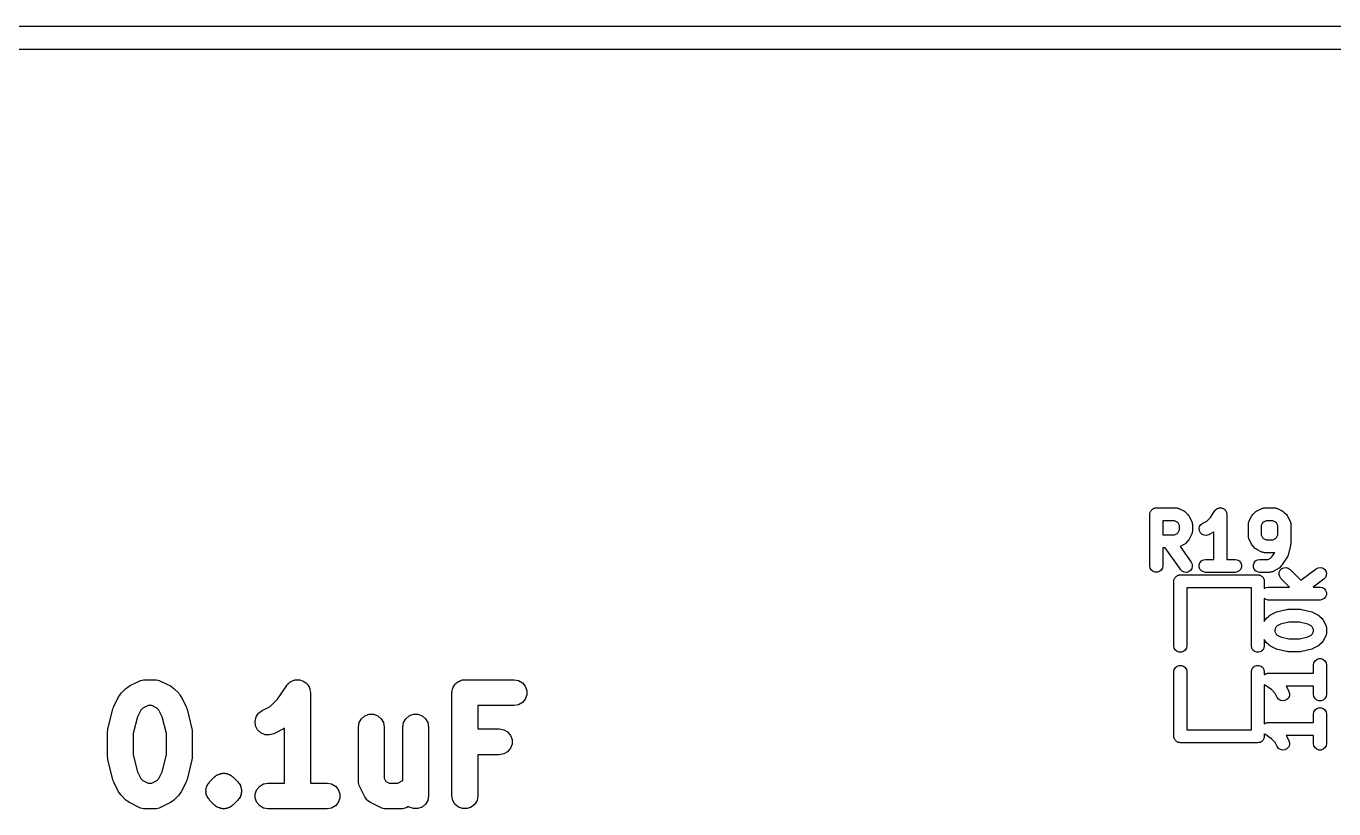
# Model space of a CAD drawing. Extents: x 51 to 137, y -158 to -25.
# Drawn here: x 74.89 to 87.74, y -32.98 to -25.29 of the extents above; entities that cross this region are included whole.
import ezdxf

# ---------------------------------------------------------------- set-up
doc = ezdxf.new("R2010")
doc.units = 0
doc.header["$MEASUREMENT"] = 0
doc.layers.add('BLACK', color=7, linetype='CONTINUOUS')

msp = doc.modelspace()

# ---------------------------------------------------------------- linework, layer by layer
at = {"layer": 'Black'}
for p, q in [((53.5813, -25.2857), (133.619, -25.2857)), ((133.609, -25.5143), (53.5863, -25.5143)), ((85.9336, -30.085), (85.9346, -30.0795)), ((85.9346, -30.074), (85.9365, -30.0688)), ((85.9346, -30.0795), (85.9346, -30.074)), ((85.9365, -30.0688), (85.9375, -30.0633)), ((85.9375, -30.0633), (85.9402, -30.0585)), ((85.9402, -30.0585), (85.9421, -30.0533)), ((85.9421, -30.0533), (85.9457, -30.049)), ((85.9457, -30.049), (85.9485, -30.0442)), ((85.9485, -30.0442), (85.9528, -30.0406)), ((85.9528, -30.0406), (85.9563, -30.0364)), ((85.9563, -30.0364), (85.9611, -30.0336)), ((85.9611, -30.0336), (85.9654, -30.03)), ((85.9654, -30.03), (85.9706, -30.0281)), ((85.9706, -30.0281), (85.9754, -30.0253)), ((85.9754, -30.0253), (85.9809, -30.0244)), ((85.9809, -30.0244), (85.9861, -30.0225)), ((85.9861, -30.0225), (85.9917, -30.0225)), ((85.9917, -30.0225), (85.9971, -30.0215)), ((85.9971, -30.0215), (86.1907, -30.0215)), ((86.1907, -30.0215), (86.1943, -30.0221)), ((86.1943, -30.0221), (86.1979, -30.0219)), ((86.1979, -30.0219), (86.2051, -30.024)), ((86.2051, -30.024), (86.2124, -30.0253)), ((86.2124, -30.0253), (86.2156, -30.0272)), ((86.2156, -30.0272), (86.2191, -30.0282)), ((86.2191, -30.0282), (86.2674, -30.0524)), ((86.2674, -30.0524), (86.2756, -30.0585)), ((86.2756, -30.0585), (86.2839, -30.0643)), ((86.2839, -30.0643), (86.3081, -30.0885)), ((86.5284, -30.1171), (86.5733, -30.0498)), ((86.5733, -30.0498), (86.5757, -30.0472)), ((86.5757, -30.0472), (86.5775, -30.0442)), ((86.5775, -30.0442), (86.5833, -30.0393)), ((86.5833, -30.0393), (86.5885, -30.0338)), ((86.5885, -30.0338), (86.5916, -30.0323)), ((86.5916, -30.0323), (86.5943, -30.03)), ((86.5943, -30.03), (86.6015, -30.0274)), ((86.6015, -30.0274), (86.6083, -30.0241)), ((86.6083, -30.0241), (86.6118, -30.0237)), ((86.6118, -30.0237), (86.6151, -30.0225)), ((86.6151, -30.0225), (86.6226, -30.0225)), ((86.6226, -30.0225), (86.6302, -30.0216)), ((86.6302, -30.0216), (86.6336, -30.0225)), ((86.6336, -30.0225), (86.6371, -30.0225)), ((86.6371, -30.0225), (86.6442, -30.0251)), ((86.6442, -30.0251), (86.6516, -30.0269)), ((86.6516, -30.0269), (86.6545, -30.0288)), ((86.6545, -30.0288), (86.6578, -30.03)), ((86.6578, -30.03), (86.6636, -30.0349)), ((86.6636, -30.0349), (86.67, -30.0391)), ((86.67, -30.0391), (86.672, -30.0419)), ((86.672, -30.0419), (86.6747, -30.0442)), ((86.6747, -30.0442), (86.6785, -30.0508)), ((86.6785, -30.0508), (86.683, -30.0569)), ((86.683, -30.0569), (86.684, -30.0602)), ((86.684, -30.0602), (86.6858, -30.0633)), ((86.6858, -30.0633), (86.6871, -30.0707)), ((86.6871, -30.0707), (86.6892, -30.078)), ((86.6892, -30.078), (86.689, -30.0815)), ((86.9441, -30.0885), (86.9682, -30.0643)), ((86.9682, -30.0643), (86.9766, -30.0585)), ((86.9766, -30.0585), (86.9847, -30.0524)), ((86.9847, -30.0524), (87.0331, -30.0282)), ((87.0331, -30.0282), (87.0366, -30.0272)), ((87.0366, -30.0272), (87.0398, -30.0253)), ((87.0398, -30.0253), (87.0471, -30.024)), ((87.0471, -30.024), (87.0543, -30.0219)), ((87.0543, -30.0219), (87.0579, -30.0221)), ((87.0579, -30.0221), (87.0615, -30.0215)), ((87.0615, -30.0215), (87.1583, -30.0215)), ((87.1583, -30.0215), (87.1619, -30.0221)), ((87.1619, -30.0221), (87.1655, -30.0219)), ((87.1655, -30.0219), (87.1727, -30.024)), ((87.1727, -30.024), (87.18, -30.0253)), ((87.18, -30.0253), (87.1832, -30.0272)), ((87.1832, -30.0272), (87.1867, -30.0282)), ((87.1867, -30.0282), (87.2351, -30.0524)), ((87.2351, -30.0524), (87.2432, -30.0585)), ((87.2432, -30.0585), (87.2516, -30.0643)), ((87.2516, -30.0643), (87.2758, -30.0885)), ((85.9336, -30.593), (85.9336, -30.085)), ((86.0606, -30.1485), (86.0606, -30.2876)), ((86.1757, -30.1485), (86.0606, -30.1485)), ((86.2014, -30.1614), (86.1757, -30.1485)), ((86.2111, -30.171), (86.2014, -30.1614)), ((86.2239, -30.1968), (86.2111, -30.171)), ((86.2239, -30.2394), (86.2239, -30.1968)), ((86.3081, -30.0885), (86.314, -30.0968)), ((86.314, -30.0968), (86.32, -30.105)), ((86.32, -30.105), (86.3442, -30.1534)), ((86.3442, -30.1534), (86.3453, -30.1569)), ((86.3453, -30.1569), (86.3471, -30.1601)), ((86.3471, -30.1601), (86.3484, -30.1674)), ((86.3484, -30.1674), (86.3505, -30.1745)), ((86.3505, -30.1745), (86.3503, -30.1782)), ((86.3503, -30.1782), (86.3509, -30.1818)), ((86.3509, -30.1818), (86.3509, -30.2543)), ((86.4176, -30.2263), (86.4227, -30.2049)), ((86.4227, -30.2049), (86.4348, -30.1865)), ((86.4348, -30.1865), (86.4526, -30.1734)), ((86.4526, -30.1734), (86.4917, -30.1538)), ((86.4917, -30.1538), (86.5284, -30.1171)), ((86.689, -30.0815), (86.6896, -30.085)), ((86.6896, -30.085), (86.6896, -30.5295)), ((86.9013, -30.1818), (86.9019, -30.1782)), ((86.9013, -30.3027), (86.9013, -30.1818)), ((86.9017, -30.1745), (86.9038, -30.1674)), ((86.9019, -30.1782), (86.9017, -30.1745)), ((86.9038, -30.1674), (86.9051, -30.1601)), ((86.9051, -30.1601), (86.9069, -30.1569)), ((86.9069, -30.1569), (86.908, -30.1534)), ((86.908, -30.1534), (86.9322, -30.105)), ((86.9322, -30.105), (86.9382, -30.0968)), ((86.9382, -30.0968), (86.9441, -30.0885)), ((87.0411, -30.171), (87.0283, -30.1968)), ((87.0283, -30.1968), (87.0283, -30.2877)), ((87.0508, -30.1614), (87.0411, -30.171)), ((87.0765, -30.1485), (87.0508, -30.1614)), ((87.1433, -30.1485), (87.0765, -30.1485)), ((87.1691, -30.1614), (87.1433, -30.1485)), ((87.1787, -30.171), (87.1691, -30.1614)), ((87.1915, -30.1968), (87.1787, -30.171)), ((87.1915, -30.2877), (87.1915, -30.1968)), ((87.2758, -30.0885), (87.2816, -30.0968)), ((87.2816, -30.0968), (87.2877, -30.105)), ((87.2877, -30.105), (87.3118, -30.1534)), ((87.3118, -30.1534), (87.3129, -30.1569)), ((87.3129, -30.1569), (87.3147, -30.1601)), ((87.3147, -30.1601), (87.316, -30.1674)), ((87.316, -30.1674), (87.3181, -30.1745)), ((87.3181, -30.1745), (87.3179, -30.1782)), ((87.3179, -30.1782), (87.3185, -30.1818)), ((87.3185, -30.1818), (87.3185, -30.3753)), ((86.0606, -30.2876), (86.1757, -30.2876)), ((86.1757, -30.2876), (86.2014, -30.2747)), ((86.2014, -30.2747), (86.2111, -30.2651)), ((86.2111, -30.2651), (86.2239, -30.2394)), ((86.32, -30.3311), (86.314, -30.3393)), ((86.3442, -30.2827), (86.32, -30.3311)), ((86.3453, -30.2792), (86.3442, -30.2827)), ((86.3471, -30.2761), (86.3453, -30.2792)), ((86.3484, -30.2687), (86.3471, -30.2761)), ((86.3505, -30.2616), (86.3484, -30.2687)), ((86.3509, -30.2543), (86.3503, -30.2579)), ((86.3503, -30.2579), (86.3505, -30.2616)), ((86.4201, -30.2483), (86.4176, -30.2263)), ((86.4299, -30.268), (86.4201, -30.2483)), ((86.446, -30.2831), (86.4299, -30.268)), ((86.4662, -30.2919), (86.446, -30.2831)), ((86.4882, -30.2932), (86.4662, -30.2919)), ((86.5093, -30.2869), (86.4882, -30.2932)), ((86.5577, -30.2628), (86.5093, -30.2869)), ((86.5626, -30.2591), (86.5577, -30.2628)), ((86.5626, -30.5295), (86.5626, -30.2591)), ((86.9019, -30.3063), (86.9013, -30.3027)), ((86.9017, -30.31), (86.9019, -30.3063)), ((86.9038, -30.3171), (86.9017, -30.31)), ((86.9051, -30.3244), (86.9038, -30.3171)), ((86.9069, -30.3276), (86.9051, -30.3244)), ((86.908, -30.3311), (86.9069, -30.3276)), ((86.9322, -30.3795), (86.908, -30.3311)), ((87.0283, -30.2877), (87.0411, -30.3135)), ((87.0411, -30.3135), (87.0508, -30.3231)), ((87.0508, -30.3231), (87.0765, -30.336)), ((87.0765, -30.336), (87.1433, -30.336)), ((87.1433, -30.336), (87.1691, -30.3231)), ((87.1691, -30.3231), (87.1787, -30.3135)), ((87.1787, -30.3135), (87.1915, -30.2877)), ((86.0606, -30.4146), (86.0606, -30.593)), ((86.085, -30.4146), (86.0606, -30.4146)), ((86.2239, -30.613), (86.085, -30.4146)), ((86.2674, -30.3837), (86.2311, -30.4019)), ((86.2311, -30.4019), (86.3394, -30.5566)), ((86.2756, -30.3776), (86.2674, -30.3837)), ((86.2839, -30.3718), (86.2756, -30.3776)), ((86.3081, -30.3476), (86.2839, -30.3718)), ((86.314, -30.3393), (86.3081, -30.3476)), ((86.9382, -30.3877), (86.9322, -30.3795)), ((86.9441, -30.396), (86.9382, -30.3877)), ((86.9682, -30.4202), (86.9441, -30.396)), ((86.9766, -30.426), (86.9682, -30.4202)), ((86.9847, -30.4321), (86.9766, -30.426)), ((87.0331, -30.4563), (86.9847, -30.4321)), ((87.0366, -30.4573), (87.0331, -30.4563)), ((87.0398, -30.4592), (87.0366, -30.4573)), ((87.0471, -30.4604), (87.0398, -30.4592)), ((87.0543, -30.4626), (87.0471, -30.4604)), ((87.0579, -30.4623), (87.0543, -30.4626)), ((87.0615, -30.463), (87.0579, -30.4623)), ((87.1583, -30.463), (87.0615, -30.463)), ((87.1331, -30.5042), (87.1609, -30.4625)), ((87.1609, -30.4625), (87.1583, -30.463)), ((87.3167, -30.3907), (87.2925, -30.4875)), ((87.3172, -30.3829), (87.3167, -30.3907)), ((87.3185, -30.3753), (87.3172, -30.3829)), ((85.9375, -30.6147), (85.9336, -30.593)), ((86.0606, -30.593), (86.0568, -30.6147)), ((86.3394, -30.5566), (86.3488, -30.5766)), ((86.3488, -30.5766), (86.3507, -30.5986)), ((86.4184, -30.582), (86.426, -30.5613)), ((86.4184, -30.604), (86.4184, -30.582)), ((86.426, -30.5613), (86.4401, -30.5444)), ((86.4401, -30.5444), (86.4592, -30.5333)), ((86.4592, -30.5333), (86.481, -30.5295)), ((86.481, -30.5295), (86.5626, -30.5295)), ((86.6896, -30.5295), (86.7712, -30.5295)), ((86.7712, -30.5295), (86.793, -30.5333)), ((86.793, -30.5333), (86.8121, -30.5444)), ((86.8121, -30.5444), (86.8262, -30.5613)), ((86.8262, -30.5613), (86.8338, -30.582)), ((86.8338, -30.582), (86.8338, -30.604)), ((86.9506, -30.582), (86.9581, -30.5613)), ((86.9506, -30.604), (86.9506, -30.582)), ((86.9581, -30.5613), (86.9723, -30.5444)), ((86.9723, -30.5444), (86.9914, -30.5333)), ((86.9914, -30.5333), (87.0131, -30.5295)), ((87.0131, -30.5295), (87.0949, -30.5295)), ((87.0949, -30.5295), (87.1207, -30.5166)), ((87.1207, -30.5166), (87.1331, -30.5042)), ((87.2274, -30.5895), (87.2032, -30.6137)), ((87.231, -30.5844), (87.2274, -30.5895)), ((87.2353, -30.5799), (87.231, -30.5844)), ((87.2837, -30.5073), (87.2353, -30.5799)), ((87.2881, -30.4973), (87.2837, -30.5073)), ((87.2925, -30.4875), (87.2881, -30.4973)), ((85.9485, -30.6338), (85.9375, -30.6147)), ((85.9654, -30.648), (85.9485, -30.6338)), ((85.9861, -30.6555), (85.9654, -30.648)), ((86.0082, -30.6555), (85.9861, -30.6555)), ((86.0289, -30.648), (86.0082, -30.6555)), ((86.0458, -30.6338), (86.0289, -30.648)), ((86.0568, -30.6147), (86.0458, -30.6338)), ((86.1724, -30.7279), (86.1733, -30.7225)), ((86.1733, -30.7225), (86.1761, -30.7177)), ((86.1761, -30.7177), (86.178, -30.7124)), ((86.178, -30.7124), (86.1816, -30.7082)), ((86.1816, -30.7082), (86.1844, -30.7034)), ((86.1844, -30.7034), (86.1886, -30.6998)), ((86.1886, -30.6998), (86.1922, -30.6956)), ((86.1922, -30.6956), (86.197, -30.6928)), ((86.197, -30.6928), (86.2013, -30.6892)), ((86.2013, -30.6892), (86.2065, -30.6873)), ((86.2065, -30.6873), (86.2113, -30.6845)), ((86.2113, -30.6845), (86.2167, -30.6836)), ((86.2167, -30.6836), (86.222, -30.6817)), ((86.222, -30.6817), (86.2275, -30.6817)), ((86.2354, -30.6294), (86.2239, -30.613)), ((86.2275, -30.6817), (86.233, -30.6807)), ((86.233, -30.6807), (86.995, -30.6807)), ((86.251, -30.645), (86.2354, -30.6294)), ((86.271, -30.6543), (86.251, -30.645)), ((86.293, -30.6563), (86.271, -30.6543)), ((86.3143, -30.6506), (86.293, -30.6563)), ((86.3323, -30.6379), (86.3143, -30.6506)), ((86.345, -30.6199), (86.3323, -30.6379)), ((86.3507, -30.5986), (86.345, -30.6199)), ((86.426, -30.6248), (86.4184, -30.604)), ((86.4401, -30.6417), (86.426, -30.6248)), ((86.4592, -30.6527), (86.4401, -30.6417)), ((86.481, -30.6565), (86.4592, -30.6527)), ((86.7712, -30.6565), (86.481, -30.6565)), ((86.793, -30.6527), (86.7712, -30.6565)), ((86.8121, -30.6417), (86.793, -30.6527)), ((86.8262, -30.6248), (86.8121, -30.6417)), ((86.8338, -30.604), (86.8262, -30.6248)), ((86.9581, -30.6248), (86.9506, -30.604)), ((86.9723, -30.6417), (86.9581, -30.6248)), ((86.9914, -30.6527), (86.9723, -30.6417)), ((87.0131, -30.6565), (86.9914, -30.6527)), ((86.995, -30.6807), (87.0005, -30.6817)), ((87.0005, -30.6817), (87.006, -30.6817)), ((87.006, -30.6817), (87.0112, -30.6836)), ((87.0112, -30.6836), (87.0167, -30.6845)), ((87.1099, -30.6565), (87.0131, -30.6565)), ((87.0167, -30.6845), (87.0215, -30.6873)), ((87.0215, -30.6873), (87.0267, -30.6892)), ((87.0267, -30.6892), (87.031, -30.6928)), ((87.031, -30.6928), (87.0358, -30.6956)), ((87.0358, -30.6956), (87.0394, -30.6998)), ((87.0394, -30.6998), (87.0436, -30.7034)), ((87.0436, -30.7034), (87.0464, -30.7082)), ((87.0464, -30.7082), (87.05, -30.7124)), ((87.05, -30.7124), (87.0519, -30.7177)), ((87.0519, -30.7177), (87.0547, -30.7225)), ((87.0547, -30.7225), (87.0556, -30.7279)), ((87.1135, -30.6559), (87.1099, -30.6565)), ((87.1172, -30.6561), (87.1135, -30.6559)), ((87.1243, -30.654), (87.1172, -30.6561)), ((87.1316, -30.6527), (87.1243, -30.654)), ((87.1348, -30.6508), (87.1316, -30.6527)), ((87.1383, -30.6498), (87.1348, -30.6508)), ((87.1867, -30.6256), (87.1383, -30.6498)), ((87.1915, -30.622), (87.1867, -30.6256)), ((87.1949, -30.6195), (87.1915, -30.622)), ((87.2032, -30.6137), (87.1949, -30.6195)), ((87.2039, -30.6772), (87.2058, -30.6552)), ((87.2096, -30.6985), (87.2039, -30.6772)), ((87.2058, -30.6552), (87.2151, -30.6352)), ((87.2222, -30.7165), (87.2096, -30.6985)), ((87.2151, -30.6352), (87.2307, -30.6196)), ((87.3074, -30.8017), (87.2222, -30.7165)), ((87.2307, -30.6196), (87.2507, -30.6103)), ((87.2507, -30.6103), (87.2727, -30.6084)), ((87.2727, -30.6084), (87.294, -30.6141)), ((87.294, -30.6141), (87.312, -30.6267)), ((87.312, -30.6267), (87.4182, -30.7329)), ((87.4182, -30.7329), (87.5677, -30.6208)), ((87.6439, -30.7224), (87.5383, -30.8017)), ((87.5677, -30.6208), (87.5874, -30.6109)), ((87.5874, -30.6109), (87.6093, -30.6082)), ((87.6093, -30.6082), (87.6308, -30.6132)), ((87.6308, -30.6132), (87.6492, -30.6253)), ((87.659, -30.7063), (87.6439, -30.7224)), ((87.6492, -30.6253), (87.6625, -30.6429)), ((87.6676, -30.6861), (87.659, -30.7063)), ((87.6625, -30.6429), (87.6689, -30.664)), ((87.6689, -30.664), (87.6676, -30.6861)), ((86.1695, -30.7442), (86.1705, -30.7387)), ((86.1695, -31.3792), (86.1695, -30.7442)), ((86.1705, -30.7332), (86.1724, -30.7279)), ((86.1705, -30.7387), (86.1705, -30.7332)), ((86.9315, -30.8077), (86.2965, -30.8077)), ((86.2965, -30.8077), (86.2965, -31.3792)), ((86.9315, -31.3792), (86.9315, -30.8077)), ((87.0556, -30.7279), (87.0575, -30.7332)), ((87.0575, -30.7332), (87.0575, -30.7387)), ((87.0575, -30.7387), (87.0585, -30.7442)), ((87.0585, -30.7442), (87.0585, -30.8156)), ((87.0585, -30.8156), (87.0761, -30.8055)), ((87.0761, -30.8055), (87.0978, -30.8017)), ((87.0978, -30.8017), (87.3074, -30.8017)), ((87.5383, -30.8017), (87.6058, -30.8017)), ((87.6058, -30.8017), (87.6275, -30.8055)), ((87.6275, -30.8055), (87.6466, -30.8165)), ((87.6466, -30.8165), (87.6608, -30.8334)), ((87.6608, -30.8334), (87.6683, -30.8541)), ((87.0761, -30.9248), (87.0585, -30.9147)), ((87.0585, -30.9147), (87.0585, -31.1404)), ((87.0978, -30.9287), (87.0761, -30.9248)), ((87.6058, -30.9287), (87.0978, -30.9287)), ((87.6275, -30.9248), (87.6058, -30.9287)), ((87.6466, -30.9138), (87.6275, -30.9248)), ((87.6608, -30.8969), (87.6466, -30.9138)), ((87.6683, -30.8762), (87.6608, -30.8969)), ((87.6683, -30.8541), (87.6683, -30.8762)), ((87.0771, -31.1105), (87.1013, -31.0863)), ((87.1013, -31.0863), (87.1096, -31.0805)), ((87.1096, -31.0805), (87.1178, -31.0745)), ((87.1178, -31.0745), (87.1662, -31.0503)), ((87.1662, -31.0503), (87.1728, -31.0483)), ((87.1728, -31.0483), (87.1792, -31.0455)), ((87.1792, -31.0455), (87.2759, -31.0213)), ((87.2759, -31.0213), (87.2837, -31.0207)), ((87.2837, -31.0207), (87.2913, -31.0194)), ((87.2913, -31.0194), (87.4123, -31.0194)), ((87.4123, -31.0194), (87.4199, -31.0207)), ((87.4199, -31.0207), (87.4277, -31.0213)), ((87.4277, -31.0213), (87.5244, -31.0455)), ((87.5244, -31.0455), (87.5308, -31.0483)), ((87.5308, -31.0483), (87.5374, -31.0503)), ((87.5374, -31.0503), (87.5858, -31.0744)), ((87.5858, -31.0744), (87.594, -31.0805)), ((87.594, -31.0805), (87.6023, -31.0863)), ((87.6023, -31.0863), (87.6265, -31.1105)), ((87.0585, -31.1404), (87.0652, -31.127)), ((87.0652, -31.127), (87.0713, -31.1189)), ((87.0713, -31.1189), (87.0771, -31.1105)), ((87.1742, -31.1931), (87.1613, -31.2188)), ((87.1613, -31.2188), (87.1613, -31.2372)), ((87.1613, -31.2372), (87.1742, -31.263)), ((87.1838, -31.1834), (87.1742, -31.1931)), ((87.2167, -31.167), (87.1838, -31.1834)), ((87.2991, -31.1464), (87.2167, -31.167)), ((87.4045, -31.1464), (87.2991, -31.1464)), ((87.4869, -31.167), (87.4045, -31.1464)), ((87.5198, -31.1834), (87.4869, -31.167)), ((87.5294, -31.1931), (87.5198, -31.1834)), ((87.5423, -31.2188), (87.5294, -31.1931)), ((87.5294, -31.263), (87.5423, -31.2372)), ((87.5423, -31.2372), (87.5423, -31.2188)), ((87.6265, -31.1105), (87.6324, -31.1189)), ((87.6324, -31.1189), (87.6384, -31.127)), ((87.6384, -31.127), (87.6626, -31.1754)), ((87.6626, -31.1754), (87.6636, -31.1789)), ((87.6636, -31.1789), (87.6655, -31.1821)), ((87.6655, -31.1821), (87.6668, -31.1894)), ((87.6668, -31.1894), (87.6689, -31.1966)), ((87.6689, -31.1966), (87.6687, -31.2002)), ((87.6687, -31.2002), (87.6693, -31.2038)), ((87.6693, -31.2038), (87.6693, -31.2522)), ((87.0652, -31.329), (87.0585, -31.3156)), ((87.0585, -31.3156), (87.0585, -31.3792)), ((87.0713, -31.3372), (87.0652, -31.329)), ((87.0771, -31.3455), (87.0713, -31.3372)), ((87.1013, -31.3697), (87.0771, -31.3455)), ((87.1742, -31.263), (87.1838, -31.2726)), ((87.1838, -31.2726), (87.2167, -31.289)), ((87.2167, -31.289), (87.2991, -31.3097)), ((87.2991, -31.3097), (87.4045, -31.3097)), ((87.4045, -31.3097), (87.4869, -31.289)), ((87.4869, -31.289), (87.5198, -31.2726)), ((87.5198, -31.2726), (87.5294, -31.263)), ((87.6265, -31.3455), (87.6023, -31.3697)), ((87.6323, -31.3372), (87.6265, -31.3455)), ((87.6384, -31.329), (87.6323, -31.3372)), ((87.6626, -31.2806), (87.6384, -31.329)), ((87.6636, -31.2771), (87.6626, -31.2806)), ((87.6655, -31.2739), (87.6636, -31.2771)), ((87.6668, -31.2666), (87.6655, -31.2739)), ((87.6689, -31.2595), (87.6668, -31.2666)), ((87.6693, -31.2522), (87.6687, -31.2558)), ((87.6687, -31.2558), (87.6689, -31.2595)), ((86.1733, -31.4009), (86.1695, -31.3792)), ((86.1844, -31.42), (86.1733, -31.4009)), ((86.2013, -31.4342), (86.1844, -31.42)), ((86.222, -31.4417), (86.2013, -31.4342)), ((86.244, -31.4417), (86.222, -31.4417)), ((86.2647, -31.4342), (86.244, -31.4417)), ((86.2816, -31.42), (86.2647, -31.4342)), ((86.2927, -31.4009), (86.2816, -31.42)), ((86.2965, -31.3792), (86.2927, -31.4009)), ((86.9353, -31.4009), (86.9315, -31.3792)), ((86.9464, -31.42), (86.9353, -31.4009)), ((86.9633, -31.4342), (86.9464, -31.42)), ((86.984, -31.4417), (86.9633, -31.4342)), ((87.006, -31.4417), (86.984, -31.4417)), ((87.0267, -31.4342), (87.006, -31.4417)), ((87.0436, -31.42), (87.0267, -31.4342)), ((87.0547, -31.4009), (87.0436, -31.42)), ((87.0585, -31.3792), (87.0547, -31.4009)), ((87.1096, -31.3755), (87.1013, -31.3697)), ((87.1178, -31.3816), (87.1096, -31.3755)), ((87.1662, -31.4058), (87.1178, -31.3816)), ((87.1728, -31.4077), (87.1662, -31.4058)), ((87.1792, -31.4106), (87.1728, -31.4077)), ((87.2759, -31.4348), (87.1792, -31.4106)), ((87.2837, -31.4353), (87.2759, -31.4348)), ((87.2913, -31.4367), (87.2837, -31.4353)), ((87.4123, -31.4367), (87.2913, -31.4367)), ((87.4199, -31.4353), (87.4123, -31.4367)), ((87.4277, -31.4348), (87.4199, -31.4353)), ((87.5244, -31.4106), (87.4277, -31.4348)), ((87.5308, -31.4077), (87.5244, -31.4106)), ((87.5374, -31.4058), (87.5308, -31.4077)), ((87.5423, -31.4033), (87.5374, -31.4058)), ((87.5858, -31.3816), (87.5423, -31.4033)), ((87.594, -31.3755), (87.5858, -31.3816)), ((87.6023, -31.3697), (87.594, -31.3755)), ((86.1695, -31.6332), (86.1733, -31.6115)), ((86.1733, -31.6115), (86.1844, -31.5924)), ((86.1844, -31.5924), (86.2013, -31.5782)), ((86.2013, -31.5782), (86.222, -31.5707)), ((86.222, -31.5707), (86.244, -31.5707)), ((86.244, -31.5707), (86.2647, -31.5782)), ((86.2647, -31.5782), (86.2816, -31.5924)), ((86.2816, -31.5924), (86.2927, -31.6115)), ((86.2927, -31.6115), (86.2965, -31.6332)), ((86.9315, -31.6332), (86.9353, -31.6115)), ((86.9353, -31.6115), (86.9464, -31.5924)), ((86.9464, -31.5924), (86.9633, -31.5782)), ((86.9633, -31.5782), (86.984, -31.5707)), ((86.984, -31.5707), (87.006, -31.5707)), ((87.006, -31.5707), (87.0267, -31.5782)), ((87.0267, -31.5782), (87.0436, -31.5924)), ((87.0436, -31.5924), (87.0547, -31.6115)), ((87.0547, -31.6115), (87.0585, -31.6332)), ((87.5423, -31.5667), (87.5461, -31.545)), ((87.5423, -31.6483), (87.5423, -31.5667)), ((87.5461, -31.545), (87.5572, -31.5259)), ((87.5572, -31.5259), (87.5741, -31.5117)), ((87.5741, -31.5117), (87.5948, -31.5041)), ((87.5948, -31.5041), (87.6168, -31.5041)), ((87.6168, -31.5041), (87.6376, -31.5117)), ((87.6376, -31.5117), (87.6545, -31.5259)), ((87.6545, -31.5259), (87.6655, -31.545)), ((87.6655, -31.545), (87.6693, -31.5667)), ((87.6693, -31.5667), (87.6693, -31.857)), ((75.9013, -31.7736), (75.9981, -31.7252)), ((75.9981, -31.7252), (76.0051, -31.7231)), ((76.0051, -31.7231), (76.0114, -31.7195)), ((76.0114, -31.7195), (76.0261, -31.7169)), ((76.0261, -31.7169), (76.0403, -31.7127)), ((76.0403, -31.7127), (76.0476, -31.7131)), ((76.0476, -31.7131), (76.0549, -31.7118)), ((76.0549, -31.7118), (76.1516, -31.7118)), ((76.1516, -31.7118), (76.1588, -31.7131)), ((76.1588, -31.7131), (76.1661, -31.7127)), ((76.1661, -31.7127), (76.1804, -31.7169)), ((76.1804, -31.7169), (76.1951, -31.7195)), ((76.1951, -31.7195), (76.2014, -31.7231)), ((76.2014, -31.7231), (76.2084, -31.7252)), ((76.2084, -31.7252), (76.3052, -31.7736)), ((77.4574, -31.7572), (77.469, -31.7474)), ((77.469, -31.7474), (77.4795, -31.7365)), ((77.4795, -31.7365), (77.4858, -31.7334)), ((77.4858, -31.7334), (77.4912, -31.7288)), ((77.4912, -31.7288), (77.5054, -31.7236)), ((77.5054, -31.7236), (77.519, -31.7169)), ((77.519, -31.7169), (77.526, -31.7162)), ((77.526, -31.7162), (77.5326, -31.7137)), ((77.5326, -31.7137), (77.5478, -31.7137)), ((77.5478, -31.7137), (77.5628, -31.7121)), ((77.5628, -31.7121), (77.5697, -31.7137)), ((77.5697, -31.7137), (77.5767, -31.7137)), ((77.5767, -31.7137), (77.591, -31.7189)), ((77.591, -31.7189), (77.6057, -31.7225)), ((77.6057, -31.7225), (77.6116, -31.7264)), ((77.6116, -31.7264), (77.6182, -31.7288)), ((77.6182, -31.7288), (77.6298, -31.7386)), ((77.6298, -31.7386), (77.6424, -31.747)), ((77.6424, -31.747), (77.6466, -31.7527)), ((79.1023, -31.7572), (79.1108, -31.75)), ((79.1108, -31.75), (79.118, -31.7415)), ((79.118, -31.7415), (79.1276, -31.736)), ((79.1276, -31.736), (79.1361, -31.7288)), ((79.1361, -31.7288), (79.1466, -31.725)), ((79.1466, -31.725), (79.1562, -31.7195)), ((79.1562, -31.7195), (79.1671, -31.7175)), ((79.1671, -31.7175), (79.1776, -31.7137)), ((79.1776, -31.7137), (79.1887, -31.7137)), ((79.1887, -31.7137), (79.1996, -31.7118)), ((79.1996, -31.7118), (79.6834, -31.7118)), ((79.6834, -31.7118), (79.7269, -31.7195)), ((79.7269, -31.7195), (79.7651, -31.7415)), ((79.7651, -31.7415), (79.7934, -31.7753)), ((86.1695, -32.2682), (86.1695, -31.6332)), ((86.2965, -31.6332), (86.2965, -32.2047)), ((86.9315, -32.2047), (86.9315, -31.6332)), ((87.0585, -31.6332), (87.0585, -31.6623)), ((87.0585, -31.6623), (87.0636, -31.6594)), ((87.0636, -31.6594), (87.0697, -31.6549)), ((87.0697, -31.6549), (87.073, -31.6539)), ((87.073, -31.6539), (87.0761, -31.6521)), ((87.0761, -31.6521), (87.0836, -31.6508)), ((87.0836, -31.6508), (87.0908, -31.6487)), ((87.0908, -31.6487), (87.0943, -31.6489)), ((87.0943, -31.6489), (87.0978, -31.6483)), ((87.0978, -31.6483), (87.5423, -31.6483)), ((75.7477, -31.9755), (75.7961, -31.8788)), ((75.7961, -31.8788), (75.8082, -31.8625)), ((75.8082, -31.8625), (75.8199, -31.8458)), ((75.8199, -31.8458), (75.8683, -31.7974)), ((75.8683, -31.7974), (75.885, -31.7857)), ((75.885, -31.7857), (75.9013, -31.7736)), ((76.3052, -31.7736), (76.3215, -31.7857)), ((76.3215, -31.7857), (76.3382, -31.7974)), ((76.3382, -31.7974), (76.3866, -31.8458)), ((76.3866, -31.8458), (76.3982, -31.8625)), ((76.3982, -31.8625), (76.4104, -31.8788)), ((76.4104, -31.8788), (76.4587, -31.9755)), ((77.3592, -31.903), (77.449, -31.7684)), ((77.449, -31.7684), (77.4539, -31.7633)), ((77.4539, -31.7633), (77.4574, -31.7572)), ((77.6466, -31.7527), (77.652, -31.7572)), ((77.652, -31.7572), (77.6595, -31.7703)), ((77.6595, -31.7703), (77.6685, -31.7825)), ((77.6685, -31.7825), (77.6705, -31.7893)), ((77.6705, -31.7893), (77.674, -31.7954)), ((77.674, -31.7954), (77.6766, -31.8103)), ((77.6766, -31.8103), (77.6809, -31.8249)), ((77.6809, -31.8249), (77.6804, -31.8319)), ((77.6804, -31.8319), (77.6817, -31.8388)), ((77.6817, -31.8388), (77.6817, -32.7278)), ((79.0726, -31.8388), (79.0745, -31.8279)), ((79.0726, -32.8548), (79.0726, -31.8388)), ((79.0745, -31.8168), (79.0783, -31.8063)), ((79.0745, -31.8279), (79.0745, -31.8168)), ((79.0783, -31.8063), (79.0803, -31.7954)), ((79.0803, -31.7954), (79.0858, -31.7858)), ((79.0858, -31.7858), (79.0896, -31.7753)), ((79.0896, -31.7753), (79.0968, -31.7668)), ((79.0968, -31.7668), (79.1023, -31.7572)), ((79.7934, -31.7753), (79.8085, -31.8168)), ((79.8085, -31.8609), (79.7934, -31.9023)), ((79.8085, -31.8168), (79.8085, -31.8609)), ((87.06, -31.7622), (87.0585, -31.7613)), ((87.0585, -31.7613), (87.0585, -32.1461)), ((87.0626, -31.7647), (87.06, -31.7622)), ((87.1299, -31.8095), (87.0626, -31.7647)), ((87.1666, -31.8462), (87.1299, -31.8095)), ((87.1862, -31.8854), (87.1666, -31.8462)), ((87.5423, -31.7753), (87.2719, -31.7753)), ((87.2719, -31.7753), (87.2756, -31.7802)), ((87.2756, -31.7802), (87.2997, -31.8286)), ((87.3047, -31.8717), (87.2959, -31.8919)), ((87.2997, -31.8286), (87.306, -31.8497)), ((87.306, -31.8497), (87.3047, -31.8717)), ((87.5423, -31.857), (87.5423, -31.7753)), ((87.5461, -31.8787), (87.5423, -31.857)), ((87.5572, -31.8978), (87.5461, -31.8787)), ((87.6655, -31.8787), (87.6545, -31.8978)), ((87.6693, -31.857), (87.6655, -31.8787)), ((75.6897, -32.1951), (75.7381, -32.0015)), ((75.7381, -32.0015), (75.7438, -31.9889)), ((75.7438, -31.9889), (75.7477, -31.9755)), ((76.0333, -31.9916), (76.0141, -32.0108)), ((76.0848, -31.9658), (76.0333, -31.9916)), ((76.1216, -31.9658), (76.0848, -31.9658)), ((76.1731, -31.9916), (76.1216, -31.9658)), ((76.1924, -32.0108), (76.1731, -31.9916)), ((76.4587, -31.9755), (76.4627, -31.9889)), ((76.4627, -31.9889), (76.4684, -32.0015)), ((76.4684, -32.0015), (76.5167, -32.1951)), ((77.2076, -32.0155), (77.2859, -31.9763)), ((77.2859, -31.9763), (77.3592, -31.903)), ((79.6834, -31.9658), (79.3266, -31.9658)), ((79.3266, -31.9658), (79.3266, -32.1956)), ((79.7269, -31.9582), (79.6834, -31.9658)), ((79.7651, -31.9361), (79.7269, -31.9582)), ((79.7934, -31.9023), (79.7651, -31.9361)), ((87.1993, -31.9031), (87.1862, -31.8854)), ((87.2177, -31.9152), (87.1993, -31.9031)), ((87.2391, -31.9203), (87.2177, -31.9152)), ((87.2611, -31.9178), (87.2391, -31.9203)), ((87.2808, -31.908), (87.2611, -31.9178)), ((87.2959, -31.8919), (87.2808, -31.908)), ((87.5741, -31.912), (87.5572, -31.8978)), ((87.5572, -32.0097), (87.5741, -31.9955)), ((87.5948, -31.9195), (87.5741, -31.912)), ((87.5741, -31.9955), (87.5948, -31.988)), ((87.6168, -31.9195), (87.5948, -31.9195)), ((87.5948, -31.988), (87.6168, -31.988)), ((87.6376, -31.912), (87.6168, -31.9195)), ((87.6168, -31.988), (87.6376, -31.9955)), ((87.6545, -31.8978), (87.6376, -31.912)), ((87.6376, -31.9955), (87.6545, -32.0097)), ((75.9812, -32.0767), (75.94, -32.2415)), ((76.0141, -32.0108), (75.9812, -32.0767)), ((76.2253, -32.0767), (76.1924, -32.0108)), ((76.2665, -32.2415), (76.2253, -32.0767)), ((77.1376, -32.1215), (77.1479, -32.0786)), ((77.1427, -32.1653), (77.1376, -32.1215)), ((77.1479, -32.0786), (77.1722, -32.0418)), ((77.1722, -32.0418), (77.2076, -32.0155)), ((78.1534, -32.1775), (78.161, -32.134)), ((78.161, -32.134), (78.1831, -32.0959)), ((78.1831, -32.0959), (78.2169, -32.0675)), ((78.2169, -32.0675), (78.2583, -32.0524)), ((78.2583, -32.0524), (78.3024, -32.0524)), ((78.3024, -32.0524), (78.3439, -32.0675)), ((78.3439, -32.0675), (78.3777, -32.0959)), ((78.3777, -32.0959), (78.3997, -32.134)), ((78.3997, -32.134), (78.4074, -32.1775)), ((78.5888, -32.1775), (78.5965, -32.134)), ((78.5965, -32.134), (78.6185, -32.0959)), ((78.6185, -32.0959), (78.6523, -32.0675)), ((78.6523, -32.0675), (78.6938, -32.0524)), ((78.6938, -32.0524), (78.7379, -32.0524)), ((78.7379, -32.0524), (78.7793, -32.0675)), ((78.7793, -32.0675), (78.8131, -32.0959)), ((78.8131, -32.0959), (78.8352, -32.134)), ((78.8352, -32.134), (78.8428, -32.1775)), ((87.073, -32.1377), (87.0761, -32.136)), ((87.0761, -32.136), (87.0836, -32.1346)), ((87.0836, -32.1346), (87.0908, -32.1325)), ((87.0908, -32.1325), (87.0943, -32.1327)), ((87.0943, -32.1327), (87.0978, -32.1321)), ((87.0978, -32.1321), (87.5423, -32.1321)), ((87.5423, -32.0505), (87.5461, -32.0288)), ((87.5423, -32.1321), (87.5423, -32.0505)), ((87.5461, -32.0288), (87.5572, -32.0097)), ((87.6545, -32.0097), (87.6655, -32.0288)), ((87.6655, -32.0288), (87.6693, -32.0505)), ((87.6693, -32.0505), (87.6693, -32.3408)), ((75.686, -32.2259), (75.6887, -32.2106)), ((75.686, -32.4678), (75.686, -32.2259)), ((75.6887, -32.2106), (75.6897, -32.1951)), ((75.94, -32.2415), (75.94, -32.4521)), ((76.2665, -32.4521), (76.2665, -32.2415)), ((76.5167, -32.1951), (76.5178, -32.2106)), ((76.5178, -32.2106), (76.5205, -32.2259)), ((76.5205, -32.2259), (76.5205, -32.4678)), ((77.1624, -32.2048), (77.1427, -32.1653)), ((77.1944, -32.2351), (77.1624, -32.2048)), ((77.2349, -32.2526), (77.1944, -32.2351)), ((77.2789, -32.2553), (77.2349, -32.2526)), ((77.3212, -32.2427), (77.2789, -32.2553)), ((77.4179, -32.1943), (77.3212, -32.2427)), ((77.4277, -32.1871), (77.4179, -32.1943)), ((77.4277, -32.7278), (77.4277, -32.1871)), ((78.1534, -32.7097), (78.1534, -32.1775)), ((78.4074, -32.1775), (78.4074, -32.6797)), ((78.5888, -32.7038), (78.5888, -32.1775)), ((78.8428, -32.1775), (78.8428, -32.8548)), ((79.3266, -32.1956), (79.5383, -32.1956)), ((79.5383, -32.1956), (79.5817, -32.2033)), ((79.5817, -32.2033), (79.6199, -32.2253)), ((79.6199, -32.2253), (79.6483, -32.2591)), ((79.6483, -32.2591), (79.6634, -32.3006)), ((86.2965, -32.2047), (86.9315, -32.2047)), ((87.0585, -32.1461), (87.0636, -32.1432)), ((87.06, -32.246), (87.0585, -32.2451)), ((87.0585, -32.2451), (87.0585, -32.2682)), ((87.0626, -32.2485), (87.06, -32.246)), ((87.1299, -32.2934), (87.0626, -32.2485)), ((87.0636, -32.1432), (87.0697, -32.1387)), ((87.0697, -32.1387), (87.073, -32.1377)), ((87.5423, -32.2591), (87.2719, -32.2591)), ((87.2719, -32.2591), (87.2756, -32.264)), ((87.2756, -32.264), (87.2997, -32.3124)), ((87.5423, -32.3408), (87.5423, -32.2591)), ((79.6483, -32.3861), (79.6199, -32.4199)), ((79.6634, -32.3447), (79.6483, -32.3861)), ((79.6634, -32.3006), (79.6634, -32.3447)), ((86.1705, -32.2737), (86.1695, -32.2682)), ((86.1705, -32.2792), (86.1705, -32.2737)), ((86.1724, -32.2844), (86.1705, -32.2792)), ((86.1733, -32.2899), (86.1724, -32.2844)), ((86.1761, -32.2947), (86.1733, -32.2899)), ((86.178, -32.2999), (86.1761, -32.2947)), ((86.1816, -32.3042), (86.178, -32.2999)), ((86.1844, -32.309), (86.1816, -32.3042)), ((86.1886, -32.3126), (86.1844, -32.309)), ((86.1922, -32.3168), (86.1886, -32.3126)), ((86.197, -32.3196), (86.1922, -32.3168)), ((86.2013, -32.3232), (86.197, -32.3196)), ((86.2065, -32.3251), (86.2013, -32.3232)), ((86.2113, -32.3279), (86.2065, -32.3251)), ((86.2167, -32.3288), (86.2113, -32.3279)), ((86.222, -32.3307), (86.2167, -32.3288)), ((86.2275, -32.3307), (86.222, -32.3307)), ((86.233, -32.3317), (86.2275, -32.3307)), ((86.995, -32.3317), (86.233, -32.3317)), ((87.0005, -32.3307), (86.995, -32.3317)), ((87.006, -32.3307), (87.0005, -32.3307)), ((87.0112, -32.3288), (87.006, -32.3307)), ((87.0167, -32.3279), (87.0112, -32.3288)), ((87.0215, -32.3251), (87.0167, -32.3279)), ((87.0267, -32.3232), (87.0215, -32.3251)), ((87.031, -32.3196), (87.0267, -32.3232)), ((87.0358, -32.3168), (87.031, -32.3196)), ((87.0394, -32.3126), (87.0358, -32.3168)), ((87.0436, -32.309), (87.0394, -32.3126)), ((87.0464, -32.3042), (87.0436, -32.309)), ((87.05, -32.2999), (87.0464, -32.3042)), ((87.0519, -32.2947), (87.05, -32.2999)), ((87.0547, -32.2899), (87.0519, -32.2947)), ((87.0556, -32.2844), (87.0547, -32.2899)), ((87.0575, -32.2792), (87.0556, -32.2844)), ((87.0585, -32.2682), (87.0575, -32.2737)), ((87.0575, -32.2737), (87.0575, -32.2792)), ((87.1666, -32.33), (87.1299, -32.2934)), ((87.1862, -32.3692), (87.1666, -32.33)), ((87.1993, -32.3869), (87.1862, -32.3692)), ((87.2177, -32.399), (87.1993, -32.3869)), ((87.2808, -32.3918), (87.2611, -32.4016)), ((87.2959, -32.3758), (87.2808, -32.3918)), ((87.3047, -32.3555), (87.2959, -32.3758)), ((87.2997, -32.3124), (87.306, -32.3335)), ((87.306, -32.3335), (87.3047, -32.3555)), ((87.5461, -32.3625), (87.5423, -32.3408)), ((87.5572, -32.3816), (87.5461, -32.3625)), ((87.5741, -32.3958), (87.5572, -32.3816)), ((87.6545, -32.3816), (87.6376, -32.3958)), ((87.6655, -32.3625), (87.6545, -32.3816)), ((87.6693, -32.3408), (87.6655, -32.3625)), ((75.6887, -32.4831), (75.686, -32.4678)), ((75.6897, -32.4986), (75.6887, -32.4831)), ((75.7381, -32.6921), (75.6897, -32.4986)), ((75.94, -32.4521), (75.9812, -32.617)), ((76.2253, -32.617), (76.2665, -32.4521)), ((76.5167, -32.4986), (76.4684, -32.6921)), ((76.5178, -32.4831), (76.5167, -32.4986)), ((76.5205, -32.4678), (76.5178, -32.4831)), ((79.5383, -32.4496), (79.3266, -32.4496)), ((79.3266, -32.4496), (79.3266, -32.8548)), ((79.5817, -32.442), (79.5383, -32.4496)), ((79.6199, -32.4199), (79.5817, -32.442)), ((87.2391, -32.4042), (87.2177, -32.399)), ((87.2611, -32.4016), (87.2391, -32.4042)), ((87.5948, -32.4033), (87.5741, -32.3958)), ((87.6168, -32.4033), (87.5948, -32.4033)), ((87.6376, -32.3958), (87.6168, -32.4033)), ((75.9812, -32.617), (76.0141, -32.6828)), ((76.1924, -32.6828), (76.2253, -32.617)), ((76.7612, -32.6517), (76.7655, -32.6481)), ((76.7655, -32.6481), (76.7707, -32.6462)), ((76.7707, -32.6462), (76.7753, -32.643)), ((76.7753, -32.643), (76.786, -32.6401)), ((76.786, -32.6401), (76.7961, -32.6354)), ((76.7961, -32.6354), (76.8016, -32.6349)), ((76.8016, -32.6349), (76.8069, -32.633)), ((76.8069, -32.633), (76.8125, -32.633)), ((76.8125, -32.633), (76.8179, -32.6315)), ((76.8179, -32.6315), (76.829, -32.6325)), ((76.829, -32.6325), (76.84, -32.6315)), ((76.84, -32.6315), (76.8454, -32.633)), ((76.8454, -32.633), (76.851, -32.633)), ((76.851, -32.633), (76.8563, -32.6349)), ((76.8563, -32.6349), (76.8618, -32.6354)), ((76.8618, -32.6354), (76.8719, -32.6401)), ((76.8719, -32.6401), (76.8826, -32.643)), ((76.8826, -32.643), (76.8872, -32.6462)), ((76.8872, -32.6462), (76.8925, -32.6481)), ((76.8925, -32.6481), (76.8967, -32.6517)), ((75.7438, -32.7048), (75.7381, -32.6921)), ((75.7477, -32.7181), (75.7438, -32.7048)), ((75.7961, -32.8149), (75.7477, -32.7181)), ((76.0141, -32.6828), (76.0333, -32.7021)), ((76.0333, -32.7021), (76.0848, -32.7278)), ((76.0848, -32.7278), (76.1216, -32.7278)), ((76.1216, -32.7278), (76.1731, -32.7021)), ((76.1731, -32.7021), (76.1924, -32.6828)), ((76.4587, -32.7181), (76.4104, -32.8149)), ((76.4627, -32.7048), (76.4587, -32.7181)), ((76.4684, -32.6921), (76.4627, -32.7048)), ((76.6569, -32.7846), (76.6579, -32.7736)), ((76.6579, -32.7736), (76.6626, -32.7635)), ((76.6626, -32.7635), (76.6655, -32.7528)), ((76.6655, -32.7528), (76.6718, -32.7437)), ((76.6718, -32.7437), (76.6765, -32.7336)), ((76.6765, -32.7336), (76.6844, -32.7257)), ((76.6844, -32.7257), (76.6908, -32.7166)), ((76.6908, -32.7166), (76.7391, -32.6683)), ((76.7391, -32.6683), (76.7483, -32.6619)), ((76.7483, -32.6619), (76.7561, -32.654)), ((76.7561, -32.654), (76.7612, -32.6517)), ((76.8967, -32.6517), (76.9018, -32.654)), ((76.9018, -32.654), (76.9097, -32.6619)), ((76.9097, -32.6619), (76.9188, -32.6683)), ((76.9188, -32.6683), (76.9671, -32.7166)), ((76.9671, -32.7166), (76.9735, -32.7257)), ((76.9735, -32.7257), (76.9814, -32.7336)), ((76.9814, -32.7336), (76.9861, -32.7437)), ((76.9861, -32.7437), (76.9924, -32.7528)), ((76.9924, -32.7528), (76.9953, -32.7635)), ((76.9953, -32.7635), (77, -32.7736)), ((77, -32.7736), (77.001, -32.7846)), ((77.1544, -32.7913), (77.1827, -32.7575)), ((77.1827, -32.7575), (77.2209, -32.7355)), ((77.2209, -32.7355), (77.2644, -32.7278)), ((77.2644, -32.7278), (77.4277, -32.7278)), ((77.6817, -32.7278), (77.845, -32.7278)), ((77.845, -32.7278), (77.8884, -32.7355)), ((77.8884, -32.7355), (77.9266, -32.7575)), ((77.9266, -32.7575), (77.9549, -32.7913)), ((78.1547, -32.7169), (78.1534, -32.7097)), ((78.1542, -32.7242), (78.1547, -32.7169)), ((78.1585, -32.7385), (78.1542, -32.7242)), ((78.161, -32.7531), (78.1585, -32.7385)), ((78.1647, -32.7595), (78.161, -32.7531)), ((78.1668, -32.7665), (78.1647, -32.7595)), ((78.2152, -32.8632), (78.1668, -32.7665)), ((78.4074, -32.6797), (78.4234, -32.7118)), ((78.4234, -32.7118), (78.4555, -32.7278)), ((78.4555, -32.7278), (78.5407, -32.7278)), ((78.5407, -32.7278), (78.5888, -32.7038)), ((75.8082, -32.8312), (75.7961, -32.8149)), ((75.8199, -32.8479), (75.8082, -32.8312)), ((75.8683, -32.8962), (75.8199, -32.8479)), ((75.885, -32.9079), (75.8683, -32.8962)), ((75.9013, -32.92), (75.885, -32.9079)), ((76.3215, -32.9079), (76.3052, -32.92)), ((76.3382, -32.8962), (76.3215, -32.9079)), ((76.3866, -32.8479), (76.3382, -32.8962)), ((76.3982, -32.8312), (76.3866, -32.8479)), ((76.4104, -32.8149), (76.3982, -32.8312)), ((76.6541, -32.7954), (76.6569, -32.7846)), ((76.655, -32.8064), (76.6541, -32.7954)), ((76.6541, -32.8175), (76.655, -32.8064)), ((76.6569, -32.8282), (76.6541, -32.8175)), ((76.6579, -32.8393), (76.6569, -32.8282)), ((76.6626, -32.8494), (76.6579, -32.8393)), ((76.6655, -32.8601), (76.6626, -32.8494)), ((76.6718, -32.8692), (76.6655, -32.8601)), ((76.6765, -32.8793), (76.6718, -32.8692)), ((76.6844, -32.8871), (76.6765, -32.8793)), ((76.6908, -32.8962), (76.6844, -32.8871)), ((76.7391, -32.9446), (76.6908, -32.8962)), ((76.9671, -32.8962), (76.9188, -32.9446)), ((76.9735, -32.8871), (76.9671, -32.8962)), ((76.9814, -32.8793), (76.9735, -32.8871)), ((76.9861, -32.8692), (76.9814, -32.8793)), ((76.9924, -32.8601), (76.9861, -32.8692)), ((76.9953, -32.8494), (76.9924, -32.8601)), ((77, -32.8393), (76.9953, -32.8494)), ((77.001, -32.8282), (77, -32.8393)), ((77.001, -32.7846), (77.0039, -32.7954)), ((77.0039, -32.8175), (77.001, -32.8282)), ((77.0039, -32.7954), (77.0029, -32.8064)), ((77.0029, -32.8064), (77.0039, -32.8175)), ((77.1393, -32.8328), (77.1544, -32.7913)), ((77.1393, -32.8769), (77.1393, -32.8328)), ((77.1544, -32.9183), (77.1393, -32.8769)), ((77.9549, -32.7913), (77.97, -32.8328)), ((77.97, -32.8769), (77.9549, -32.9183)), ((77.97, -32.8328), (77.97, -32.8769)), ((78.2263, -32.8782), (78.2152, -32.8632)), ((78.2365, -32.8938), (78.2263, -32.8782)), ((78.2394, -32.8958), (78.2365, -32.8938)), ((78.2414, -32.8987), (78.2394, -32.8958)), ((78.257, -32.9089), (78.2414, -32.8987)), ((78.8352, -32.8983), (78.8131, -32.9365)), ((78.8428, -32.8548), (78.8352, -32.8983)), ((79.0803, -32.8983), (79.0726, -32.8548)), ((79.1023, -32.9365), (79.0803, -32.8983)), ((79.319, -32.8983), (79.2969, -32.9365)), ((79.3266, -32.8548), (79.319, -32.8983)), ((75.9981, -32.9684), (75.9013, -32.92)), ((76.0051, -32.9705), (75.9981, -32.9684)), ((76.0114, -32.9742), (76.0051, -32.9705)), ((76.0261, -32.9767), (76.0114, -32.9742)), ((76.0403, -32.981), (76.0261, -32.9767)), ((76.0476, -32.9805), (76.0403, -32.981)), ((76.0549, -32.9818), (76.0476, -32.9805)), ((76.1516, -32.9818), (76.0549, -32.9818)), ((76.1588, -32.9805), (76.1516, -32.9818)), ((76.1661, -32.981), (76.1588, -32.9805)), ((76.1804, -32.9767), (76.1661, -32.981)), ((76.1951, -32.9742), (76.1804, -32.9767)), ((76.2014, -32.9705), (76.1951, -32.9742)), ((76.2084, -32.9684), (76.2014, -32.9705)), ((76.2665, -32.9394), (76.2084, -32.9684)), ((76.3052, -32.92), (76.2665, -32.9394)), ((76.7483, -32.951), (76.7391, -32.9446)), ((76.7561, -32.9589), (76.7483, -32.951)), ((76.7612, -32.9612), (76.7561, -32.9589)), ((76.7655, -32.9648), (76.7612, -32.9612)), ((76.7707, -32.9667), (76.7655, -32.9648)), ((76.7753, -32.9699), (76.7707, -32.9667)), ((76.786, -32.9728), (76.7753, -32.9699)), ((76.7961, -32.9775), (76.786, -32.9728)), ((76.8016, -32.978), (76.7961, -32.9775)), ((76.8069, -32.9799), (76.8016, -32.978)), ((76.8125, -32.9799), (76.8069, -32.9799)), ((76.8179, -32.9813), (76.8125, -32.9799)), ((76.829, -32.9804), (76.8179, -32.9813)), ((76.84, -32.9813), (76.829, -32.9804)), ((76.8454, -32.9799), (76.84, -32.9813)), ((76.851, -32.9799), (76.8454, -32.9799)), ((76.8563, -32.978), (76.851, -32.9799)), ((76.8618, -32.9775), (76.8563, -32.978)), ((76.8719, -32.9728), (76.8618, -32.9775)), ((76.8826, -32.9699), (76.8719, -32.9728)), ((76.8872, -32.9667), (76.8826, -32.9699)), ((76.8925, -32.9648), (76.8872, -32.9667)), ((76.8967, -32.9612), (76.8925, -32.9648)), ((76.9018, -32.9589), (76.8967, -32.9612)), ((76.9097, -32.951), (76.9018, -32.9589)), ((76.9188, -32.9446), (76.9097, -32.951)), ((77.1827, -32.9521), (77.1544, -32.9183)), ((77.2209, -32.9742), (77.1827, -32.9521)), ((77.2644, -32.9818), (77.2209, -32.9742)), ((77.845, -32.9818), (77.2644, -32.9818)), ((77.8884, -32.9742), (77.845, -32.9818)), ((77.9266, -32.9521), (77.8884, -32.9742)), ((77.9549, -32.9183), (77.9266, -32.9521)), ((78.272, -32.92), (78.257, -32.9089)), ((78.3687, -32.9684), (78.272, -32.92)), ((78.3757, -32.9705), (78.3687, -32.9684)), ((78.3821, -32.9742), (78.3757, -32.9705)), ((78.3967, -32.9767), (78.3821, -32.9742)), ((78.411, -32.981), (78.3967, -32.9767)), ((78.4183, -32.9805), (78.411, -32.981)), ((78.4255, -32.9818), (78.4183, -32.9805)), ((78.5707, -32.9818), (78.4255, -32.9818)), ((78.5779, -32.9805), (78.5707, -32.9818)), ((78.5852, -32.981), (78.5779, -32.9805)), ((78.5994, -32.9767), (78.5852, -32.981)), ((78.6141, -32.9742), (78.5994, -32.9767)), ((78.6204, -32.9705), (78.6141, -32.9742)), ((78.6275, -32.9684), (78.6204, -32.9705)), ((78.6457, -32.9593), (78.6275, -32.9684)), ((78.6523, -32.9648), (78.6457, -32.9593)), ((78.6938, -32.9799), (78.6523, -32.9648)), ((78.7379, -32.9799), (78.6938, -32.9799)), ((78.7793, -32.9648), (78.7379, -32.9799)), ((78.8131, -32.9365), (78.7793, -32.9648)), ((79.1361, -32.9648), (79.1023, -32.9365)), ((79.1776, -32.9799), (79.1361, -32.9648)), ((79.2217, -32.9799), (79.1776, -32.9799)), ((79.2631, -32.9648), (79.2217, -32.9799)), ((79.2969, -32.9365), (79.2631, -32.9648))]:
    msp.add_line(p, q, dxfattribs=at)

doc.saveas('drawing.dxf')
